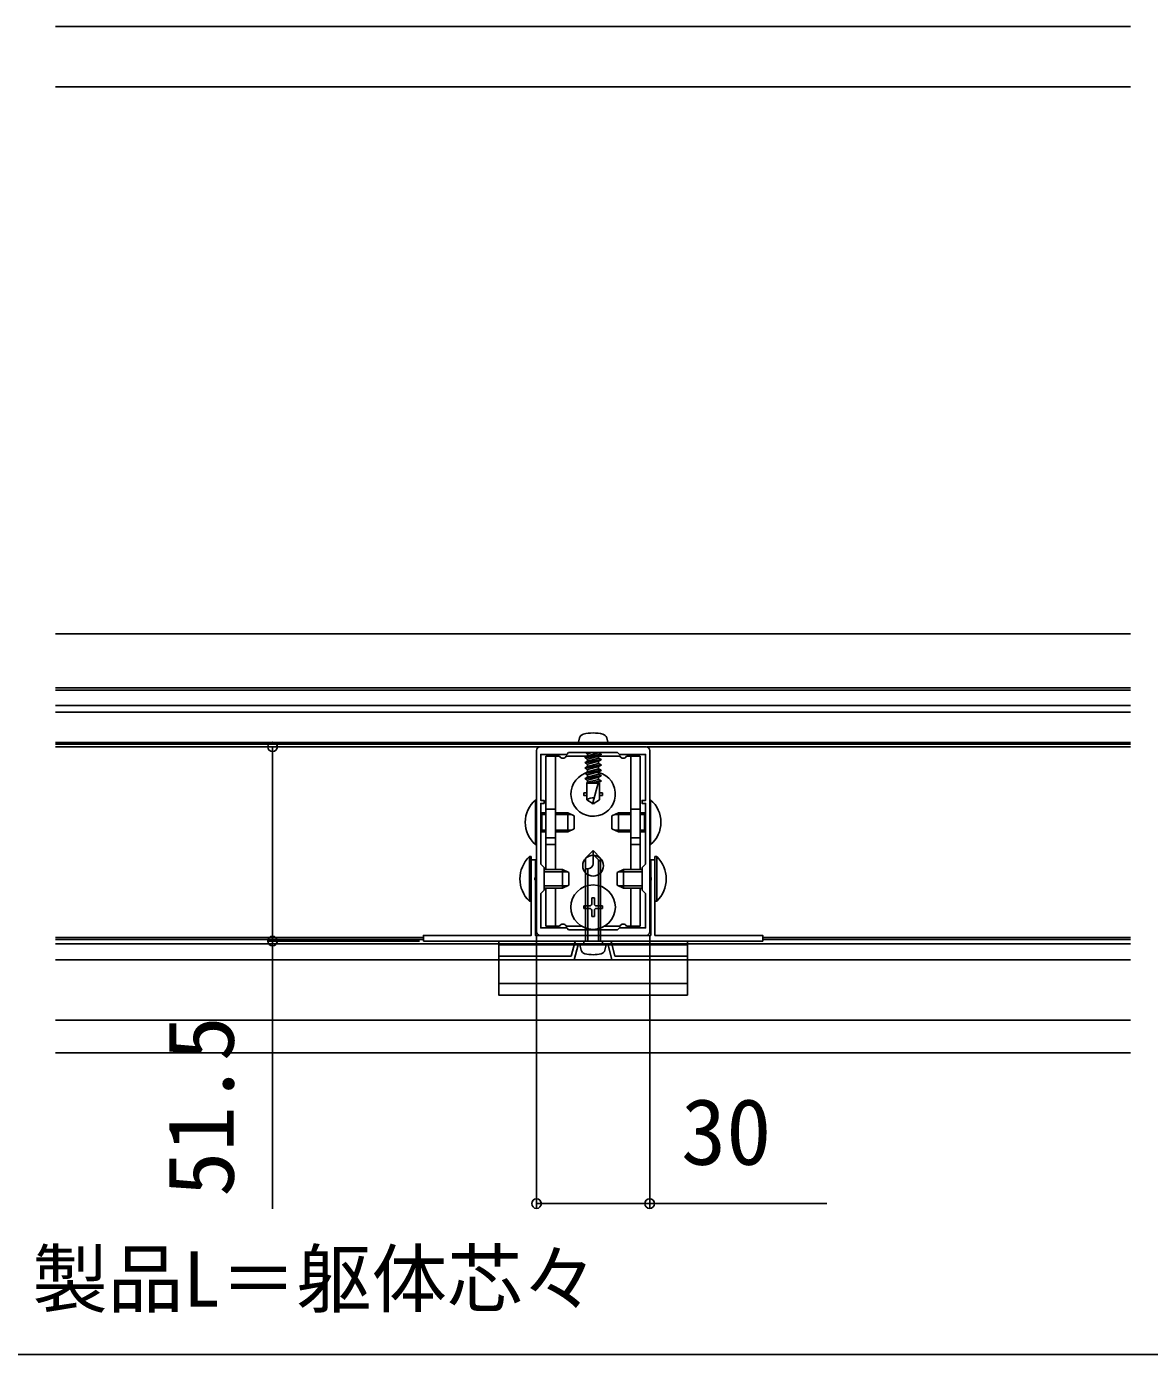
# Model space of a CAD drawing. Units: millimetres, scale not verified. Extents: x -1050 to 1050, y -1568 to 1559.
# Drawn here: x -291.6 to 6.1, y -1109.8 to -757.7 of the extents above; entities that cross this region are included whole.
import ezdxf
from ezdxf.enums import TextEntityAlignment as Align

# ---------------------------------------------------------------- set-up
doc = ezdxf.new("R2010")
doc.units = ezdxf.units.MM
doc.header["$LTSCALE"] = 8
for name, color, linetype in [('0-3_YKK_11', 7, 'Continuous'), ('0-4_YKK_12', 2, 'Continuous'), ('0-5_YKK_13', 4, 'Continuous'), ('0-6_YKK_D', 6, 'Continuous')]:
    doc.layers.add(name, color=color, linetype=linetype)
doc.styles.add('ＭＳ ゴシック', font='')
doc.styles.get('ＭＳ ゴシック').set_extended_font_data('MS Gothic')

msp = doc.modelspace()

# ---------------------------------------------------------------- linework, layer by layer
at = {"layer": '0-3_YKK_11'}
for p, q in [((-156.405, -949.695), (-156.405, -997.695)), ((-127.405, -948.695), (-155.405, -948.695)), ((-126.405, -997.695), (-126.405, -949.695)), ((-155.405, -998.695), (-127.405, -998.695))]:
    msp.add_line(p, q, dxfattribs=at)
for points in [[(-127.505, -979.795), (-127.505, -963.695), (-128.405, -963.695), (-128.405, -962.895), (-127.505, -962.895), (-127.505, -950.695), (-134.405, -950.695), (-134.905, -950.195), (-147.905, -950.195), (-148.405, -950.695), (-155.305, -950.695), (-155.305, -962.895), (-154.405, -962.895), (-154.405, -963.695), (-155.305, -963.695), (-155.305, -979.795), (-154.405, -980.695), (-154.405, -986.695), (-155.305, -987.595), (-155.305, -996.695), (-148.405, -996.695), (-147.905, -997.195), (-134.905, -997.195), (-134.405, -996.695), (-127.505, -996.695), (-127.505, -987.595), (-128.405, -986.695), (-128.405, -980.695)], [(-186.405, -1000.195), (-96.405, -1000.195), (-96.405, -998.695), (-125.005, -998.695), (-125.005, -978.695), (-126.105, -978.695), (-126.105, -983.237), (-125.985, -983.42), (-125.985, -983.97), (-126.105, -984.153), (-126.105, -998.695), (-156.705, -998.695), (-156.705, -984.153), (-156.825, -983.97), (-156.825, -983.42), (-156.705, -983.237), (-156.705, -978.695), (-157.805, -978.695), (-157.805, -998.695), (-186.405, -998.695)]]:
    msp.add_lwpolyline(points, close=True, dxfattribs=at)
for centre, start, end in [((-155.405, -949.695), 90.00001, 179.99999), ((-127.405, -949.695), 0.00001, 89.99999), ((-155.405, -997.695), 180.00001, 269.99999), ((-127.405, -997.695), 270.00001, 359.99999)]:
    msp.add_arc(centre, 1, start, end, dxfattribs=at)
at = {"layer": '0-4_YKK_12'}
for p, q in [((1.116, -933.702), (-283.926, -933.702)), ((1.116, -937.702), (-283.926, -937.702)), ((1.116, -939.502), (-283.926, -939.502)), ((1.116, -947.502), (-283.926, -947.502)), ((1.116, -947.802), (-283.926, -947.802)), ((-155.521, -948.702), (-283.926, -948.702)), ((1.116, -948.702), (-127.289, -948.702)), ((-186.405, -999.202), (-283.926, -999.202)), ((-186.405, -999.802), (-283.926, -999.802)), ((1.116, -999.202), (-96.405, -999.202)), ((1.116, -999.802), (-96.405, -999.802)), ((1.116, -1000.902), (-283.926, -1000.902)), ((1.116, -1029.802), (-283.926, -1029.802))]:
    msp.add_line(p, q, dxfattribs=at)
at = {"layer": '0-5_YKK_13'}
for p, q in [((1.116, -757.702), (-283.926, -757.702)), ((1.116, -773.702), (-283.926, -773.702)), ((1.116, -918.702), (-283.926, -918.702)), ((1.116, -933.002), (-283.926, -933.002)), ((-145.008, -946.323), (-145.405, -947.802)), ((-137.801, -946.323), (-137.405, -947.802)), ((-283.926, -948.002), (1.116, -948.002)), ((-145.405, -947.802), (-137.405, -947.802)), ((-142.88, -950.524), (-143.437, -950.202)), ((-142.88, -950.524), (-141.679, -950.202)), ((-139.93, -950.312), (-142.88, -951.102)), ((-142.88, -951.102), (-142.88, -950.524)), ((-139.93, -950.312), (-139.93, -950.202)), ((-139.93, -950.312), (-139.305, -950.673)), ((-153.905, -951.202), (-150.271, -951.202)), ((-153.905, -951.202), (-153.905, -981.195)), ((-151.405, -951.202), (-151.405, -981.195)), ((-148.539, -951.202), (-143.052, -951.202)), ((-139.305, -950.673), (-143.505, -951.463)), ((-139.305, -950.773), (-143.505, -951.563)), ((-142.88, -951.102), (-143.505, -951.463)), ((-143.505, -951.563), (-143.505, -951.463)), ((-142.88, -951.924), (-143.505, -951.563)), ((-139.305, -952.073), (-143.505, -952.863)), ((-139.305, -952.173), (-143.505, -952.963)), ((-142.88, -952.502), (-143.505, -952.863)), ((-143.505, -952.963), (-143.505, -952.863)), ((-142.88, -953.324), (-143.505, -952.963)), ((-139.305, -953.473), (-143.505, -954.263)), ((-139.305, -953.573), (-143.505, -954.363)), ((-142.88, -953.902), (-143.505, -954.263)), ((-142.88, -951.924), (-139.93, -951.134)), ((-139.93, -951.712), (-142.88, -952.502)), ((-142.88, -952.502), (-142.88, -951.924)), ((-142.88, -953.324), (-139.93, -952.534)), ((-139.93, -953.112), (-142.88, -953.902)), ((-142.88, -953.902), (-142.88, -953.324)), ((-142.88, -954.724), (-139.93, -953.934)), ((-139.93, -951.712), (-139.93, -951.134)), ((-139.93, -951.202), (-134.271, -951.202)), ((-139.93, -951.712), (-139.305, -952.073)), ((-139.93, -952.534), (-139.305, -952.173)), ((-139.93, -953.112), (-139.93, -952.534)), ((-139.93, -953.112), (-139.305, -953.473)), ((-139.93, -955.912), (-139.93, -953.934)), ((-139.305, -952.173), (-139.305, -952.073)), ((-132.539, -951.202), (-128.905, -951.202)), ((-131.405, -951.202), (-131.405, -981.195)), ((-128.905, -951.202), (-128.905, -981.195)), ((-143.505, -954.363), (-143.505, -954.263)), ((-142.88, -954.724), (-143.505, -954.363)), ((-139.305, -954.873), (-143.505, -955.663)), ((-139.305, -954.973), (-143.505, -955.763)), ((-142.88, -955.302), (-143.505, -955.663)), ((-139.305, -956.273), (-143.505, -957.063)), ((-139.305, -956.373), (-143.505, -957.163)), ((-142.88, -956.702), (-143.505, -957.063)), ((-139.93, -954.512), (-142.88, -955.302)), ((-142.88, -955.302), (-142.88, -954.724)), ((-142.88, -956.124), (-139.93, -955.334)), ((-139.93, -955.912), (-142.88, -956.702)), ((-142.88, -956.702), (-142.88, -956.124)), ((-142.88, -957.524), (-139.93, -956.734)), ((-139.93, -957.312), (-142.88, -958.102)), ((-142.88, -958.102), (-142.88, -957.524)), ((-139.305, -957.673), (-142.65, -958.302)), ((-139.93, -954.512), (-139.305, -954.873)), ((-139.93, -955.334), (-139.305, -954.973)), ((-139.93, -955.912), (-139.305, -956.273)), ((-139.93, -956.734), (-139.305, -956.373)), ((-139.93, -957.312), (-139.93, -956.734)), ((-139.93, -957.312), (-139.305, -957.673)), ((-139.305, -954.973), (-139.305, -954.873)), ((-139.305, -956.373), (-139.305, -956.273)), ((-139.305, -957.773), (-139.305, -957.673)), ((-143.905, -960.852), (-143.105, -960.852)), ((-142.88, -958.102), (-143.105, -958.302)), ((-143.105, -958.302), (-143.105, -962.74)), ((-139.705, -958.302), (-143.105, -958.302)), ((-139.305, -957.773), (-142.119, -958.302)), ((-141.501, -963.575), (-140.088, -958.302)), ((-140.56, -958.302), (-139.93, -958.134)), ((-139.93, -958.134), (-139.305, -957.773)), ((-139.93, -958.302), (-139.93, -958.134)), ((-139.705, -958.302), (-139.705, -962.74)), ((-139.705, -960.852), (-138.905, -960.852)), ((-138.905, -960.852), (-138.905, -961.552)), ((-156.653, -962.802), (-156.405, -962.802)), ((-156.653, -962.802), (-156.653, -974.602)), ((-156.405, -974.602), (-156.405, -962.802)), ((-141.405, -963.802), (-143.105, -962.74)), ((-141.755, -963.584), (-141.755, -963.702)), ((-141.755, -963.702), (-141.565, -963.702)), ((-141.405, -963.802), (-139.705, -962.74)), ((-141.245, -963.702), (-141.055, -963.702)), ((-141.055, -963.584), (-141.055, -963.702)), ((-139.705, -961.552), (-138.905, -961.552)), ((-126.405, -974.602), (-126.405, -962.802)), ((-126.157, -962.802), (-126.405, -962.802)), ((-126.157, -962.802), (-126.157, -974.602)), ((-155.005, -966.202), (-155.305, -966.311)), ((-155.005, -966.635), (-155.305, -966.572)), ((-155.005, -966.202), (-155.005, -971.202)), ((-155.005, -966.202), (-153.905, -966.202)), ((-155.005, -966.635), (-153.905, -966.635)), ((-153.905, -965.202), (-151.405, -965.202)), ((-151.405, -966.202), (-148.105, -966.202)), ((-151.405, -966.635), (-147.185, -966.635)), ((-148.105, -966.202), (-146.405, -967.002)), ((-148.105, -966.202), (-148.105, -971.202)), ((-146.405, -967.002), (-146.405, -970.402)), ((-134.705, -966.202), (-136.405, -967.002)), ((-136.405, -967.002), (-136.405, -970.402)), ((-135.625, -966.635), (-131.405, -966.635)), ((-134.705, -966.202), (-131.405, -966.202)), ((-134.705, -966.202), (-134.705, -971.202)), ((-131.405, -965.202), (-128.905, -965.202)), ((-128.905, -966.202), (-127.805, -966.202)), ((-128.905, -966.635), (-127.805, -966.635)), ((-127.805, -966.202), (-127.805, -971.202)), ((-127.805, -966.202), (-127.505, -966.311)), ((-127.805, -966.635), (-127.505, -966.572)), ((-155.005, -970.769), (-155.305, -970.832)), ((-155.005, -971.202), (-155.305, -971.093)), ((-153.905, -970.769), (-155.005, -970.769)), ((-153.905, -971.202), (-155.005, -971.202)), ((-147.185, -970.769), (-151.405, -970.769)), ((-148.105, -971.202), (-151.405, -971.202)), ((-146.405, -970.402), (-148.105, -971.202)), ((-136.405, -970.402), (-134.705, -971.202)), ((-135.625, -970.769), (-131.405, -970.769)), ((-134.705, -971.202), (-131.405, -971.202)), ((-128.905, -970.769), (-127.805, -970.769)), ((-128.905, -971.202), (-127.805, -971.202)), ((-127.805, -970.769), (-127.505, -970.832)), ((-127.805, -971.202), (-127.505, -971.093)), ((-156.653, -974.602), (-156.405, -974.602)), ((-153.905, -972.836), (-151.405, -972.836)), ((-153.905, -974.568), (-151.405, -974.568)), ((-131.405, -972.836), (-128.905, -972.836)), ((-131.405, -974.568), (-128.905, -974.568)), ((-126.157, -974.602), (-126.405, -974.602)), ((-158.314, -977.795), (-157.805, -977.795)), ((-157.805, -977.795), (-157.805, -989.595)), ((-143.405, -978.202), (-141.405, -976.202)), ((-143.405, -1000.202), (-143.405, -978.202)), ((-139.405, -978.202), (-141.405, -976.202)), ((-141.405, -976.202), (-141.405, -979.669)), ((-139.405, -979.202), (-141.405, -977.202)), ((-140.005, -1000.202), (-140.005, -978.602)), ((-139.405, -978.202), (-139.405, -1000.202)), ((-124.496, -977.795), (-125.005, -977.795)), ((-125.005, -977.795), (-125.005, -989.595)), ((-156.705, -981.195), (-156.405, -981.195)), ((-156.705, -981.85), (-156.405, -981.85)), ((-154.405, -981.85), (-148.115, -981.85)), ((-147.805, -981.995), (-149.505, -981.195)), ((-147.805, -981.995), (-147.805, -985.395)), ((-142.738, -981.002), (-143.405, -981.002)), ((-142.805, -1000.202), (-142.805, -981.001)), ((-135.005, -981.995), (-133.305, -981.195)), ((-135.005, -981.995), (-135.005, -985.395)), ((-128.405, -981.85), (-134.695, -981.85)), ((-126.105, -981.195), (-126.405, -981.195)), ((-126.105, -981.85), (-126.405, -981.85)), ((-156.705, -985.541), (-156.405, -985.541)), ((-154.405, -985.541), (-148.115, -985.541)), ((-147.805, -985.395), (-149.505, -986.195)), ((-135.005, -985.395), (-133.305, -986.195)), ((-128.405, -985.541), (-134.695, -985.541)), ((-126.105, -985.541), (-126.405, -985.541)), ((-156.705, -986.195), (-156.405, -986.195)), ((-154.405, -986.195), (-149.505, -986.195)), ((-153.905, -986.195), (-153.905, -996.202)), ((-151.405, -986.195), (-151.405, -996.202)), ((-141.755, -988.699), (-141.055, -988.699)), ((-141.755, -988.699), (-141.755, -990.349)), ((-141.055, -988.699), (-141.055, -990.349)), ((-128.405, -986.195), (-133.305, -986.195)), ((-131.405, -986.195), (-131.405, -996.202)), ((-128.905, -986.195), (-128.905, -996.202)), ((-126.105, -986.195), (-126.405, -986.195)), ((-143.905, -990.849), (-143.905, -991.549)), ((-143.905, -990.849), (-142.255, -990.849)), ((-143.905, -991.549), (-142.255, -991.549)), ((-141.755, -992.049), (-141.755, -993.699)), ((-141.055, -992.049), (-141.055, -993.699)), ((-140.555, -990.849), (-138.905, -990.849)), ((-140.555, -991.549), (-138.905, -991.549)), ((-138.905, -990.849), (-138.905, -991.549)), ((-153.905, -996.202), (-150.271, -996.202)), ((-148.539, -996.202), (-144.532, -996.202)), ((-141.755, -993.699), (-141.055, -993.699)), ((-138.278, -996.202), (-134.271, -996.202)), ((-132.539, -996.202), (-128.905, -996.202)), ((-116.405, -1001.202), (-166.405, -1001.202)), ((-147.186, -1004.202), (-146.28, -1000.581)), ((-145.405, -1001.202), (-146.405, -1005.202)), ((-137.015, -1000.202), (-145.795, -1000.202)), ((-137.405, -1001.202), (-145.405, -1001.202)), ((-143.905, -1001.202), (-143.905, -1000.202)), ((-139.405, -1001.202), (-143.405, -1001.202)), ((-139.405, -1001.202), (-143.405, -1001.202)), ((-138.905, -1001.202), (-138.905, -1000.202)), ((-137.405, -1001.202), (-136.405, -1005.202)), ((-135.624, -1004.202), (-136.529, -1000.581)), ((1.116, -1005.202), (-283.926, -1005.202)), ((-147.186, -1004.202), (-166.405, -1004.202)), ((-116.405, -1005.202), (-166.405, -1005.202)), ((-116.405, -1004.202), (-135.624, -1004.202)), ((-116.405, -1011.402), (-166.405, -1011.402)), ((-283.926, -1021.202), (1.116, -1021.202))]:
    msp.add_line(p, q, dxfattribs=at)
for points in [[(-139.93, -951.134), (-139.305, -950.773), (-139.305, -950.673)], [(-139.93, -953.934), (-139.305, -953.573), (-139.305, -953.473)], [(-142.88, -956.124), (-143.505, -955.763), (-143.505, -955.663)], [(-142.88, -957.524), (-143.505, -957.163), (-143.505, -957.063)], [(-143.905, -960.852), (-143.905, -961.552), (-143.105, -961.552)], [(-158.314, -977.795), (-158.314, -989.595), (-157.805, -989.595)], [(-124.496, -977.795), (-124.496, -989.595), (-125.005, -989.595)], [(-154.405, -981.195), (-149.505, -981.195), (-149.505, -986.195)], [(-128.405, -981.195), (-133.305, -981.195), (-133.305, -986.195)], [(-143.405, -1001.202), (-144.905, -1001.202), (-144.528, -1002.609)], [(-139.405, -1001.202), (-137.905, -1001.202), (-138.282, -1002.609)]]:
    msp.add_lwpolyline(points, dxfattribs=at)
msp.add_lwpolyline([(-116.405, -1014.502), (-116.405, -1000.202), (-166.405, -1000.202), (-166.405, -1014.502)], close=True, dxfattribs=at)
for centre, radius in [((-141.405, -980.202), 2.75), ((-141.405, -991.199), 5.9)]:
    msp.add_circle(centre, radius, dxfattribs=at)
for centre, radius, start, end in [((-143.656, -946.685), 1.4, 104.32332, 165), ((-141.405, -955.502), 10.5, 75.67668, 104.32332), ((-139.154, -946.685), 1.4, 15, 75.67668), ((-149.405, -950.702), 1, 210, 330), ((-133.405, -950.702), 1, 210, 330), ((-141.405, -961.202), 5.9, 110.85059, 75.52249), ((-151.705, -968.702), 7.7, 129.98312, 230.01688), ((-141.565, -964.71), 2.5, 80.31336, 128.01351), ((-141.308, -963.627), 0.2, 165, 238), ((-131.105, -968.702), 7.7, 309.98312, 50.01688), ((-152.573, -983.695), 8.232, 134.21891, 225.78112), ((-130.237, -983.695), 8.232, 314.21891, 45.78112), ((-142.738, -979.669), 1.333, 270, 0), ((-142.255, -990.349), 0.5, 270, 0), ((-142.255, -992.049), 0.5, 0, 90), ((-140.555, -990.349), 0.5, 180, 270), ((-140.555, -992.049), 0.5, 90, 180), ((-149.405, -996.702), 1, 30, 150), ((-133.405, -996.702), 1, 30, 150), ((-145.795, -1000.702), 0.5, 90, 165.96376), ((-143.272, -1002.272), 1.3, 195, 255.9647), ((-139.538, -1002.272), 1.3, 284.0353, 345), ((-137.015, -1000.702), 0.5, 14.03624, 90), ((-141.405, -994.802), 9, 255.9647, 284.0353)]:
    msp.add_arc(centre, radius, start, end, dxfattribs=at)
at = {"layer": '0-6_YKK_D'}
for p, q in [((-156.405, -948.695), (-227.405, -948.695)), ((-156.405, -998.695), (-156.405, -1070.802)), ((-126.405, -998.695), (-126.405, -1070.802)), ((-187.405, -1000.195), (-227.405, -1000.195)), ((-821.405, -1109.802), (458.595, -1109.802))]:
    msp.add_line(p, q, dxfattribs=at)
for points in [[(-226.405, -948.695), (-226.405, -1000.195), (-226.405, -1071.204)], [(-156.405, -1069.802), (-126.405, -1069.802), (-79.396, -1069.802)]]:
    msp.add_lwpolyline(points, dxfattribs=at)
for centre in [(-226.405, -948.695), (-226.405, -1000.195), (-156.405, -1069.802), (-126.405, -1069.802)]:
    msp.add_circle(centre, 1.275, dxfattribs=at)

# ---------------------------------------------------------------- texts
at = {"layer": '0-6_YKK_D', "style": 'ＭＳ ゴシック'}
msp.add_text('51.5', height=17.6, rotation=90, dxfattribs=at).set_placement((-231.405, -1067.977), align=Align.BOTTOM_LEFT)
for s, height, p in [('30', 17.6, (-118.078, -1064.802)), ('製品L＝躯体芯々', 14.66, (-290.098, -1101.507))]:
    msp.add_text(s, height=height, dxfattribs=at).set_placement(p, align=Align.BOTTOM_LEFT)

doc.saveas('drawing.dxf')
